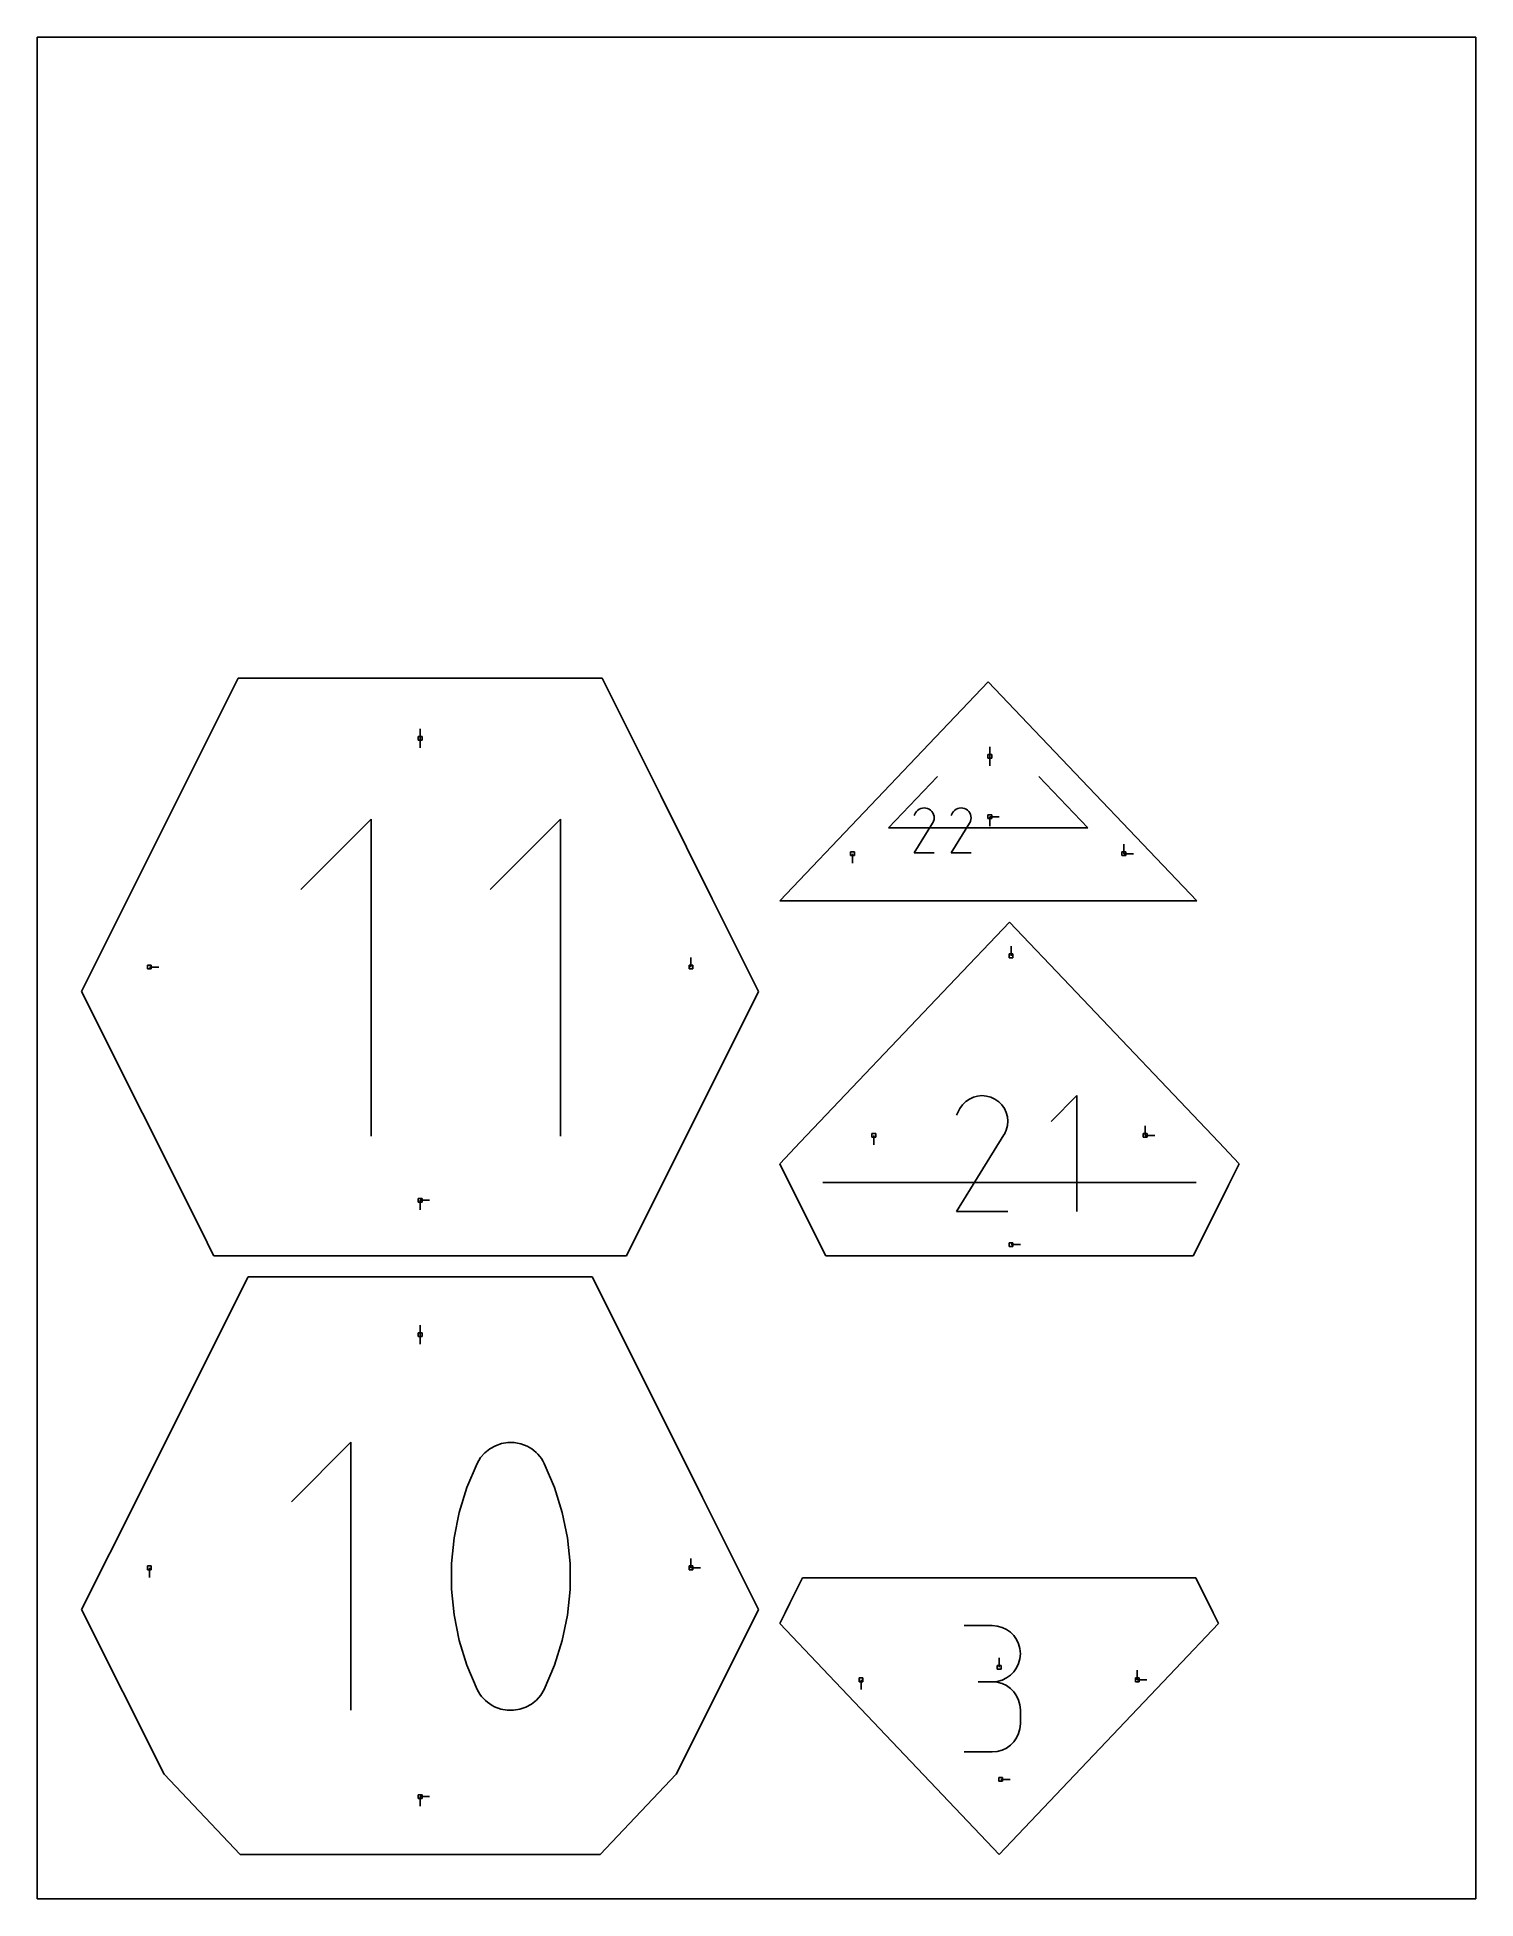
# Model space of a CAD drawing. Extents: x 0 to 8.5, y 0 to 11.
import ezdxf

# ---------------------------------------------------------------- set-up
doc = ezdxf.new("R2010")
doc.units = 0

msp = doc.modelspace()

# ---------------------------------------------------------------- linework, layer by layer
at = {"layer": 'annotation', "color": 1}
for p, q in [((2.2625, 6.857233), (2.2625, 6.913483)), ((2.2625, 6.857233), (2.2625, 6.913483)), ((2.2625, 6.913483), (2.2625, 6.857233)), ((2.2625, 6.857233), (2.2625, 6.800983)), ((5.628599, 6.750713), (5.628599, 6.806963)), ((5.628599, 6.750713), (5.628599, 6.806963)), ((5.628599, 6.806963), (5.628599, 6.750713)), ((5.628599, 6.750713), (5.628599, 6.694463)), ((5.319569, 6.632449), (5.030501, 6.328442)), ((6.207949, 6.328444), (5.918907, 6.632422)), ((5.189568, 6.416354), (5.181809, 6.401469)), ((5.195726, 6.425085), (5.189568, 6.416354)), ((5.203113, 6.432374), (5.195726, 6.425085)), ((5.211506, 6.438161), (5.203113, 6.432374)), ((5.22068, 6.442389), (5.211506, 6.438161)), ((5.23041, 6.445), (5.22068, 6.442389)), ((5.240471, 6.445934), (5.23041, 6.445)), ((5.250639, 6.445134), (5.240471, 6.445934)), ((5.260689, 6.44254), (5.250639, 6.445134)), ((5.270397, 6.438096), (5.260689, 6.44254)), ((5.279079, 6.431931), (5.270397, 6.438096)), ((5.270397, 6.438096), (5.270397, 6.438096)), ((5.286338, 6.424532), (5.279079, 6.431931)), ((5.29211, 6.416128), (5.286338, 6.424532)), ((5.296329, 6.406944), (5.29211, 6.416128)), ((5.298933, 6.397207), (5.296329, 6.406944)), ((5.299855, 6.387145), (5.298933, 6.397207)), ((5.299031, 6.376983), (5.299855, 6.387145)), ((5.40756, 6.416354), (5.399801, 6.401469)), ((5.413718, 6.425085), (5.40756, 6.416354)), ((5.421105, 6.432374), (5.413718, 6.425085)), ((5.429498, 6.438161), (5.421105, 6.432374)), ((5.438672, 6.442389), (5.429498, 6.438161)), ((5.448402, 6.445), (5.438672, 6.442389)), ((5.458463, 6.445934), (5.448402, 6.445)), ((5.468631, 6.445134), (5.458463, 6.445934)), ((5.478681, 6.44254), (5.468631, 6.445134)), ((5.488388, 6.438096), (5.478681, 6.44254)), ((5.497071, 6.431931), (5.488388, 6.438096)), ((5.488388, 6.438096), (5.488388, 6.438096)), ((5.50433, 6.424532), (5.497071, 6.431931)), ((5.510102, 6.416128), (5.50433, 6.424532)), ((5.514321, 6.406944), (5.510102, 6.416128)), ((5.516924, 6.397207), (5.514321, 6.406944)), ((5.517847, 6.387145), (5.516924, 6.397207)), ((5.517023, 6.376983), (5.517847, 6.387145)), ((5.628599, 6.394068), (5.684849, 6.394068)), ((5.628599, 6.394068), (5.684849, 6.394068)), ((5.684849, 6.394068), (5.628599, 6.394068)), ((5.628599, 6.394068), (5.628599, 6.337818)), ((1.973795, 6.379227), (1.557584, 5.962899)), ((1.973795, 4.50704), (1.973795, 6.379227)), ((3.092076, 6.379227), (2.675865, 5.962899)), ((3.092076, 4.50704), (3.092076, 6.379227)), ((5.030501, 6.328442), (6.207949, 6.328444)), ((5.181642, 6.179859), (5.290837, 6.355649)), ((5.290837, 6.355649), (5.290968, 6.35581)), ((5.290837, 6.355649), (5.290837, 6.355649)), ((5.290968, 6.35581), (5.291093, 6.355973)), ((5.291093, 6.355973), (5.291214, 6.356139)), ((5.291214, 6.356139), (5.291331, 6.356309)), ((5.291331, 6.356309), (5.291445, 6.356484)), ((5.291445, 6.356484), (5.291557, 6.356666)), ((5.291557, 6.356666), (5.291667, 6.356857)), ((5.291667, 6.356857), (5.291778, 6.357057)), ((5.291778, 6.357057), (5.291888, 6.357268)), ((5.291888, 6.357268), (5.296397, 6.366948)), ((5.291888, 6.357268), (5.291888, 6.357268)), ((5.296397, 6.366948), (5.299031, 6.376983)), ((5.399634, 6.179859), (5.508829, 6.355649)), ((5.508829, 6.355649), (5.50896, 6.35581)), ((5.508829, 6.355649), (5.508829, 6.355649)), ((5.50896, 6.35581), (5.509085, 6.355973)), ((5.509085, 6.355973), (5.509205, 6.356139)), ((5.509205, 6.356139), (5.509322, 6.356309)), ((5.509322, 6.356309), (5.509436, 6.356484)), ((5.509436, 6.356484), (5.509548, 6.356666)), ((5.509548, 6.356666), (5.509659, 6.356857)), ((5.509659, 6.356857), (5.50977, 6.357057)), ((5.50977, 6.357057), (5.50988, 6.357268)), ((5.50988, 6.357268), (5.514389, 6.366948)), ((5.50988, 6.357268), (5.50988, 6.357268)), ((5.514389, 6.366948), (5.517023, 6.376983)), ((4.817538, 6.175336), (4.817538, 6.119086)), ((5.299814, 6.179859), (5.181642, 6.179859)), ((5.517806, 6.179859), (5.399634, 6.179859)), ((6.420911, 6.175336), (6.420911, 6.231586)), ((6.420911, 6.175336), (6.420911, 6.231586)), ((6.420911, 6.231586), (6.420911, 6.175336)), ((6.420911, 6.175336), (6.477161, 6.175336)), ((5.754247, 5.57225), (5.754247, 5.6285)), ((0.6625, 5.50564), (0.71875, 5.50564)), ((3.8625, 5.50564), (3.8625, 5.56189)), ((5.531322, 4.736552), (5.507733, 4.72568)), ((5.556341, 4.743264), (5.531322, 4.736552)), ((5.582212, 4.745667), (5.556341, 4.743264)), ((5.608357, 4.743609), (5.582212, 4.745667)), ((5.634199, 4.73694), (5.608357, 4.743609)), ((5.65916, 4.725512), (5.634199, 4.73694)), ((6.143549, 4.745683), (5.991446, 4.593537)), ((6.143549, 4.061499), (6.143549, 4.745683)), ((5.451322, 4.669605), (5.431371, 4.631332)), ((5.467155, 4.692056), (5.451322, 4.669605)), ((5.486151, 4.710798), (5.467155, 4.692056)), ((5.507733, 4.72568), (5.486151, 4.710798)), ((5.681485, 4.709659), (5.65916, 4.725512)), ((5.65916, 4.725512), (5.65916, 4.725512)), ((5.700151, 4.690636), (5.681485, 4.709659)), ((5.714992, 4.669025), (5.700151, 4.690636)), ((5.725843, 4.64541), (5.714992, 4.669025)), ((5.732536, 4.620373), (5.725843, 4.64541)), ((5.734907, 4.594498), (5.732536, 4.620373)), ((4.943186, 4.510997), (4.943186, 4.454747)), ((5.430942, 4.061494), (5.71172, 4.513512)), ((5.71172, 4.513512), (5.712056, 4.513927)), ((5.71172, 4.513512), (5.71172, 4.513512)), ((5.712056, 4.513927), (5.712378, 4.514346)), ((5.712378, 4.514346), (5.712688, 4.514772)), ((5.712688, 4.514772), (5.712989, 4.515208)), ((5.712989, 4.515208), (5.713282, 4.515659)), ((5.713282, 4.515659), (5.71357, 4.516127)), ((5.71357, 4.516127), (5.713855, 4.516617)), ((5.713855, 4.516617), (5.714139, 4.517131)), ((5.714139, 4.517131), (5.714424, 4.517673)), ((5.714424, 4.517673), (5.726017, 4.542565)), ((5.714424, 4.517673), (5.714424, 4.517673)), ((5.726017, 4.542565), (5.732789, 4.568368)), ((5.732789, 4.568368), (5.734907, 4.594498)), ((6.546559, 4.510997), (6.546559, 4.567247)), ((6.546559, 4.510997), (6.546559, 4.567247)), ((6.546559, 4.567247), (6.546559, 4.510997)), ((6.546559, 4.510997), (6.602809, 4.510997)), ((4.64154, 4.231849), (6.848205, 4.231848)), ((2.2625, 4.127559), (2.31875, 4.127559)), ((2.2625, 4.127559), (2.31875, 4.127559)), ((2.31875, 4.127559), (2.2625, 4.127559)), ((2.2625, 4.127559), (2.2625, 4.071309)), ((5.734804, 4.061494), (5.430942, 4.061494)), ((5.754247, 3.865218), (5.810497, 3.865218)), ((2.2625, 3.333384), (2.2625, 3.389634)), ((2.2625, 3.333384), (2.2625, 3.389634)), ((2.2625, 3.389634), (2.2625, 3.333384)), ((2.2625, 3.333384), (2.2625, 3.277134)), ((1.85369, 2.69812), (1.501511, 2.345842)), ((1.85369, 1.113961), (1.85369, 2.69812)), ((2.675246, 2.659338), (2.645569, 2.635666)), ((2.708272, 2.677422), (2.675246, 2.659338)), ((2.743803, 2.689639), (2.708272, 2.677422)), ((2.780994, 2.695706), (2.743803, 2.689639)), ((2.819002, 2.695344), (2.780994, 2.695706)), ((2.856983, 2.688272), (2.819002, 2.695344)), ((2.894093, 2.67421), (2.856983, 2.688272)), ((2.908299, 2.666745), (2.894093, 2.67421)), ((2.894093, 2.67421), (2.894093, 2.67421)), ((2.921931, 2.65817), (2.908299, 2.666745)), ((2.934924, 2.648554), (2.921931, 2.65817)), ((2.947209, 2.637963), (2.934924, 2.648554)), ((2.599634, 2.57268), (2.538908, 2.429877)), ((2.620083, 2.606686), (2.599634, 2.57268)), ((2.599634, 2.57268), (2.599634, 2.57268)), ((2.645569, 2.635666), (2.620083, 2.606686)), ((2.958722, 2.626467), (2.947209, 2.637963)), ((2.969396, 2.614132), (2.958722, 2.626467)), ((2.979165, 2.601028), (2.969396, 2.614132)), ((2.987963, 2.587221), (2.979165, 2.601028)), ((2.995723, 2.572779), (2.987963, 2.587221)), ((3.056743, 2.429682), (2.995723, 2.572779)), ((2.995723, 2.572779), (2.995723, 2.572779)), ((2.538908, 2.429877), (2.493364, 2.282932)), ((3.102508, 2.282517), (3.056743, 2.429682)), ((2.493364, 2.282932), (2.463001, 2.133018)), ((3.133018, 2.132455), (3.102508, 2.282517)), ((2.463001, 2.133018), (2.447819, 1.981306)), ((3.148273, 1.98067), (3.133018, 2.132455)), ((2.447819, 1.981306), (2.447819, 1.828968)), ((3.148273, 1.828331), (3.148273, 1.98067)), ((3.8625, 1.955303), (3.8625, 2.011553)), ((3.8625, 1.955303), (3.8625, 2.011553)), ((3.8625, 2.011553), (3.8625, 1.955303)), ((0.6625, 1.955303), (0.6625, 1.899053)), ((3.8625, 1.955303), (3.91875, 1.955303)), ((2.447819, 1.828968), (2.463001, 1.677175)), ((3.133018, 1.676612), (3.148273, 1.828331)), ((2.463001, 1.677175), (2.493364, 1.527099)), ((3.102508, 1.526683), (3.133018, 1.676612)), ((5.6432, 1.613803), (5.477376, 1.613803)), ((5.673024, 1.611126), (5.6432, 1.613803)), ((5.701088, 1.603412), (5.673024, 1.611126)), ((5.726923, 1.591134), (5.701088, 1.603412)), ((5.750065, 1.574768), (5.726923, 1.591134)), ((5.770046, 1.554788), (5.750065, 1.574768)), ((5.786399, 1.531667), (5.770046, 1.554788)), ((2.493364, 1.527099), (2.538908, 1.379912)), ((3.056743, 1.379717), (3.102508, 1.526683)), ((5.798658, 1.505882), (5.786399, 1.531667)), ((5.806355, 1.477906), (5.798658, 1.505882)), ((5.809025, 1.448213), (5.806355, 1.477906)), ((5.806355, 1.418381), (5.809025, 1.448213)), ((5.809025, 1.448213), (5.809025, 1.448213)), ((2.538908, 1.379912), (2.599634, 1.236785)), ((2.995723, 1.236884), (3.056743, 1.379717)), ((5.683808, 1.368001), (5.683808, 1.424251)), ((5.726923, 1.304841), (5.750065, 1.321231)), ((5.750065, 1.321231), (5.770046, 1.341251)), ((5.770046, 1.341251), (5.786399, 1.364429)), ((5.786399, 1.364429), (5.798658, 1.390296)), ((5.798658, 1.390296), (5.806355, 1.418381)), ((6.499707, 1.293668), (6.499707, 1.349918)), ((6.499707, 1.293668), (6.499707, 1.349918)), ((6.499707, 1.349918), (6.499707, 1.293668)), ((2.599634, 1.236785), (2.599634, 1.236785)), ((2.599634, 1.236785), (2.607365, 1.222372)), ((2.607365, 1.222372), (2.616098, 1.208634)), ((2.975271, 1.20305), (2.995723, 1.236884)), ((2.995723, 1.236884), (2.995723, 1.236884)), ((4.867908, 1.293668), (4.867908, 1.237418)), ((5.6432, 1.282155), (5.560171, 1.282155)), ((5.560171, 1.282155), (5.6432, 1.282155)), ((5.6432, 1.282155), (5.673024, 1.284832)), ((5.673024, 1.279478), (5.6432, 1.282155)), ((5.6432, 1.282155), (5.6432, 1.282155)), ((5.673024, 1.284832), (5.701088, 1.292551)), ((5.701088, 1.271763), (5.673024, 1.279478)), ((5.701088, 1.292551), (5.726923, 1.304841)), ((5.726923, 1.259486), (5.701088, 1.271763)), ((5.750065, 1.243119), (5.726923, 1.259486)), ((5.770046, 1.223139), (5.750065, 1.243119)), ((5.786399, 1.200019), (5.770046, 1.223139)), ((6.499707, 1.293668), (6.555957, 1.293668)), ((2.616098, 1.208634), (2.625795, 1.195612)), ((2.625795, 1.195612), (2.636418, 1.183348)), ((2.636418, 1.183348), (2.647933, 1.171883)), ((2.647933, 1.171883), (2.6603, 1.16126)), ((2.6603, 1.16126), (2.673485, 1.151521)), ((2.673485, 1.151521), (2.68745, 1.142705)), ((2.68745, 1.142705), (2.702158, 1.134857)), ((2.702158, 1.134857), (2.702158, 1.134857)), ((2.702158, 1.134857), (2.738976, 1.121093)), ((2.738976, 1.121093), (2.776735, 1.114255)), ((2.776735, 1.114255), (2.814583, 1.114064)), ((2.814583, 1.114064), (2.851666, 1.120241)), ((2.851666, 1.120241), (2.88713, 1.132507)), ((2.88713, 1.132507), (2.920121, 1.150583)), ((2.920121, 1.150583), (2.949786, 1.17419)), ((2.949786, 1.17419), (2.975271, 1.20305)), ((5.798658, 1.174233), (5.786399, 1.200019)), ((5.806355, 1.146257), (5.798658, 1.174233)), ((5.809025, 1.116565), (5.806355, 1.146257)), ((5.809025, 1.033535), (5.809025, 1.116565)), ((5.809025, 1.116565), (5.809025, 1.116565)), ((5.798658, 0.975848), (5.806355, 1.00383)), ((5.806355, 1.00383), (5.809025, 1.033535)), ((5.701088, 0.878331), (5.726923, 0.890604)), ((5.726923, 0.890604), (5.750065, 0.906965)), ((5.750065, 0.906965), (5.770046, 0.926942)), ((5.770046, 0.926942), (5.786399, 0.95006)), ((5.786399, 0.95006), (5.798658, 0.975848)), ((5.477376, 0.867945), (5.6432, 0.867945)), ((5.6432, 0.867945), (5.673024, 0.870621)), ((5.6432, 0.867945), (5.6432, 0.867945)), ((5.673024, 0.870621), (5.701088, 0.878331)), ((5.693183, 0.70532), (5.749433, 0.70532)), ((2.2625, 0.603709), (2.31875, 0.603709)), ((2.2625, 0.603709), (2.31875, 0.603709)), ((2.31875, 0.603709), (2.2625, 0.603709)), ((2.2625, 0.603709), (2.2625, 0.547459))]:
    msp.add_line(p, q, dxfattribs=at)
at = {"layer": 'boundary', "color": 5}
for p, q in [((1.187783, 7.211686), (1.026432, 6.889017)), ((1.709928, 7.211686), (1.187783, 7.211686)), ((3.337217, 7.211686), (1.709928, 7.211686)), ((3.683833, 6.518526), (3.337217, 7.211686)), ((5.619224, 7.191557), (5.385274, 6.945518)), ((5.853174, 6.945518), (5.619224, 7.191557)), ((5.385274, 6.945518), (4.3875, 5.896187)), ((6.850949, 5.896187), (5.853174, 6.945518)), ((1.026432, 6.889017), (0.536063, 5.908383)), ((3.988937, 5.908383), (3.683833, 6.518526)), ((0.536063, 5.908383), (0.2625, 5.361314)), ((4.2625, 5.361314), (3.988937, 5.908383)), ((4.3875, 5.896187), (6.850949, 5.896187)), ((5.744872, 5.771187), (5.388793, 5.396709)), ((6.100952, 5.396709), (5.744872, 5.771187)), ((5.388793, 5.396709), (4.508804, 4.47125)), ((6.98094, 4.47125), (6.100952, 5.396709)), ((0.2625, 5.361314), (0.98171, 3.923044)), ((4.133278, 5.102897), (4.2625, 5.361314)), ((3.498568, 3.833611), (4.133278, 5.102897)), ((4.508804, 4.47125), (4.3875, 4.343677)), ((7.102245, 4.343677), (6.98094, 4.47125)), ((4.3875, 4.343677), (4.508804, 4.101094)), ((7.038287, 4.215774), (7.102245, 4.343677)), ((6.98094, 4.101094), (7.038287, 4.215774)), ((4.508804, 4.101094), (4.659571, 3.799593)), ((6.830174, 3.799593), (6.98094, 4.101094)), ((0.98171, 3.923044), (1.026432, 3.833611)), ((1.026432, 3.833611), (1.043443, 3.799593)), ((1.043443, 3.799593), (3.42651, 3.799593)), ((3.42651, 3.799593), (3.481557, 3.799593)), ((3.481557, 3.799593), (3.498568, 3.833611)), ((4.659571, 3.799593), (6.342284, 3.799593)), ((6.342284, 3.799593), (6.830174, 3.799593)), ((1.24552, 3.674593), (1.026432, 3.236464)), ((1.954503, 3.674593), (1.24552, 3.674593)), ((3.27948, 3.674593), (1.954503, 3.674593)), ((3.561704, 3.110206), (3.27948, 3.674593)), ((1.026432, 3.236464), (0.593799, 2.37129)), ((3.931201, 2.37129), (3.561704, 3.110206)), ((0.593799, 2.37129), (0.2625, 1.70876)), ((4.2625, 1.70876), (3.931201, 2.37129)), ((4.52261, 1.895982), (4.44774, 1.746257)), ((5.317141, 1.895982), (4.52261, 1.895982)), ((6.60272, 1.895982), (5.317141, 1.895982)), ((6.845005, 1.895982), (6.60272, 1.895982)), ((6.948354, 1.689307), (6.845005, 1.895982)), ((0.2625, 1.70876), (0.749173, 0.735517)), ((4.191014, 1.565804), (4.2625, 1.70876)), ((4.419262, 1.689307), (4.3875, 1.62579)), ((4.44774, 1.746257), (4.419262, 1.689307)), ((6.980115, 1.62579), (6.948354, 1.689307)), ((3.775827, 0.735517), (4.191014, 1.565804)), ((4.3875, 1.62579), (4.641618, 1.358542)), ((6.725998, 1.358542), (6.980115, 1.62579)), ((4.641618, 1.358542), (5.683808, 0.2625)), ((5.683808, 0.2625), (6.725998, 1.358542)), ((0.749173, 0.735517), (1.198949, 0.2625)), ((3.326051, 0.2625), (3.775827, 0.735517)), ((1.198949, 0.2625), (3.326051, 0.2625))]:
    msp.add_line(p, q, dxfattribs=at)
at = {"layer": 'frame', "color": 5}
for p, q in [((8.5, 11), (0, 11)), ((0, 11), (0, 0)), ((8.5, 0), (8.5, 11)), ((0, 0), (8.5, 0))]:
    msp.add_line(p, q, dxfattribs=at)
at = {"layer": 'hole', "color": 5}
for p, q in [((2.27375, 6.868483), (2.25125, 6.868483)), ((2.25125, 6.868483), (2.25125, 6.845983)), ((2.25125, 6.845983), (2.27375, 6.845983)), ((2.27375, 6.845983), (2.27375, 6.868483)), ((5.639849, 6.761963), (5.617349, 6.761963)), ((5.617349, 6.761963), (5.617349, 6.739463)), ((5.617349, 6.739463), (5.639849, 6.739463)), ((5.639849, 6.739463), (5.639849, 6.761963)), ((5.639849, 6.405318), (5.617349, 6.405318)), ((5.617349, 6.405318), (5.617349, 6.382818)), ((5.617349, 6.382818), (5.639849, 6.382818)), ((5.639849, 6.382818), (5.639849, 6.405318)), ((4.828788, 6.186586), (4.806288, 6.186586)), ((4.806288, 6.186586), (4.806288, 6.164086)), ((4.806288, 6.164086), (4.828788, 6.164086)), ((4.828788, 6.164086), (4.828788, 6.186586)), ((6.432161, 6.186586), (6.409661, 6.186586)), ((6.409661, 6.186586), (6.409661, 6.164086)), ((6.409661, 6.164086), (6.432161, 6.164086)), ((6.432161, 6.164086), (6.432161, 6.186586)), ((0.67375, 5.51689), (0.65125, 5.51689)), ((0.65125, 5.51689), (0.65125, 5.49439)), ((0.67375, 5.49439), (0.67375, 5.51689)), ((3.87375, 5.51689), (3.85125, 5.51689)), ((3.85125, 5.51689), (3.85125, 5.49439)), ((3.87375, 5.49439), (3.87375, 5.51689)), ((5.765497, 5.5835), (5.742997, 5.5835)), ((5.742997, 5.5835), (5.742997, 5.561)), ((5.742997, 5.561), (5.765497, 5.561)), ((5.765497, 5.561), (5.765497, 5.5835)), ((0.65125, 5.49439), (0.67375, 5.49439)), ((3.85125, 5.49439), (3.87375, 5.49439)), ((4.954436, 4.522247), (4.931936, 4.522247)), ((4.931936, 4.522247), (4.931936, 4.499747)), ((4.954436, 4.499747), (4.954436, 4.522247)), ((6.557809, 4.522247), (6.535309, 4.522247)), ((6.535309, 4.522247), (6.535309, 4.499747)), ((6.557809, 4.499747), (6.557809, 4.522247)), ((4.931936, 4.499747), (4.954436, 4.499747)), ((6.535309, 4.499747), (6.557809, 4.499747)), ((2.27375, 4.138809), (2.25125, 4.138809)), ((2.25125, 4.138809), (2.25125, 4.116309)), ((2.25125, 4.116309), (2.27375, 4.116309)), ((2.27375, 4.116309), (2.27375, 4.138809)), ((5.765497, 3.876468), (5.742997, 3.876468)), ((5.742997, 3.876468), (5.742997, 3.853968)), ((5.742997, 3.853968), (5.765497, 3.853968)), ((5.765497, 3.853968), (5.765497, 3.876468)), ((2.27375, 3.344634), (2.25125, 3.344634)), ((2.25125, 3.344634), (2.25125, 3.322134)), ((2.25125, 3.322134), (2.27375, 3.322134)), ((2.27375, 3.322134), (2.27375, 3.344634)), ((0.67375, 1.966553), (0.65125, 1.966553)), ((0.65125, 1.966553), (0.65125, 1.944053)), ((0.65125, 1.944053), (0.67375, 1.944053)), ((0.67375, 1.944053), (0.67375, 1.966553)), ((3.87375, 1.966553), (3.85125, 1.966553)), ((3.85125, 1.966553), (3.85125, 1.944053)), ((3.85125, 1.944053), (3.87375, 1.944053)), ((3.87375, 1.944053), (3.87375, 1.966553)), ((5.695058, 1.379251), (5.672558, 1.379251)), ((5.672558, 1.379251), (5.672558, 1.356751)), ((5.672558, 1.356751), (5.695058, 1.356751)), ((5.695058, 1.356751), (5.695058, 1.379251)), ((4.879158, 1.304918), (4.856658, 1.304918)), ((4.856658, 1.304918), (4.856658, 1.282418)), ((4.856658, 1.282418), (4.879158, 1.282418)), ((4.879158, 1.282418), (4.879158, 1.304918)), ((6.510957, 1.304918), (6.488457, 1.304918)), ((6.488457, 1.304918), (6.488457, 1.282418)), ((6.488457, 1.282418), (6.510957, 1.282418)), ((6.510957, 1.282418), (6.510957, 1.304918)), ((5.704433, 0.71657), (5.681933, 0.71657)), ((5.681933, 0.71657), (5.681933, 0.69407)), ((5.681933, 0.69407), (5.704433, 0.69407)), ((5.704433, 0.69407), (5.704433, 0.71657)), ((2.27375, 0.614959), (2.25125, 0.614959)), ((2.25125, 0.614959), (2.25125, 0.592459)), ((2.25125, 0.592459), (2.27375, 0.592459)), ((2.27375, 0.592459), (2.27375, 0.614959))]:
    msp.add_line(p, q, dxfattribs=at)

doc.saveas('drawing.dxf')
